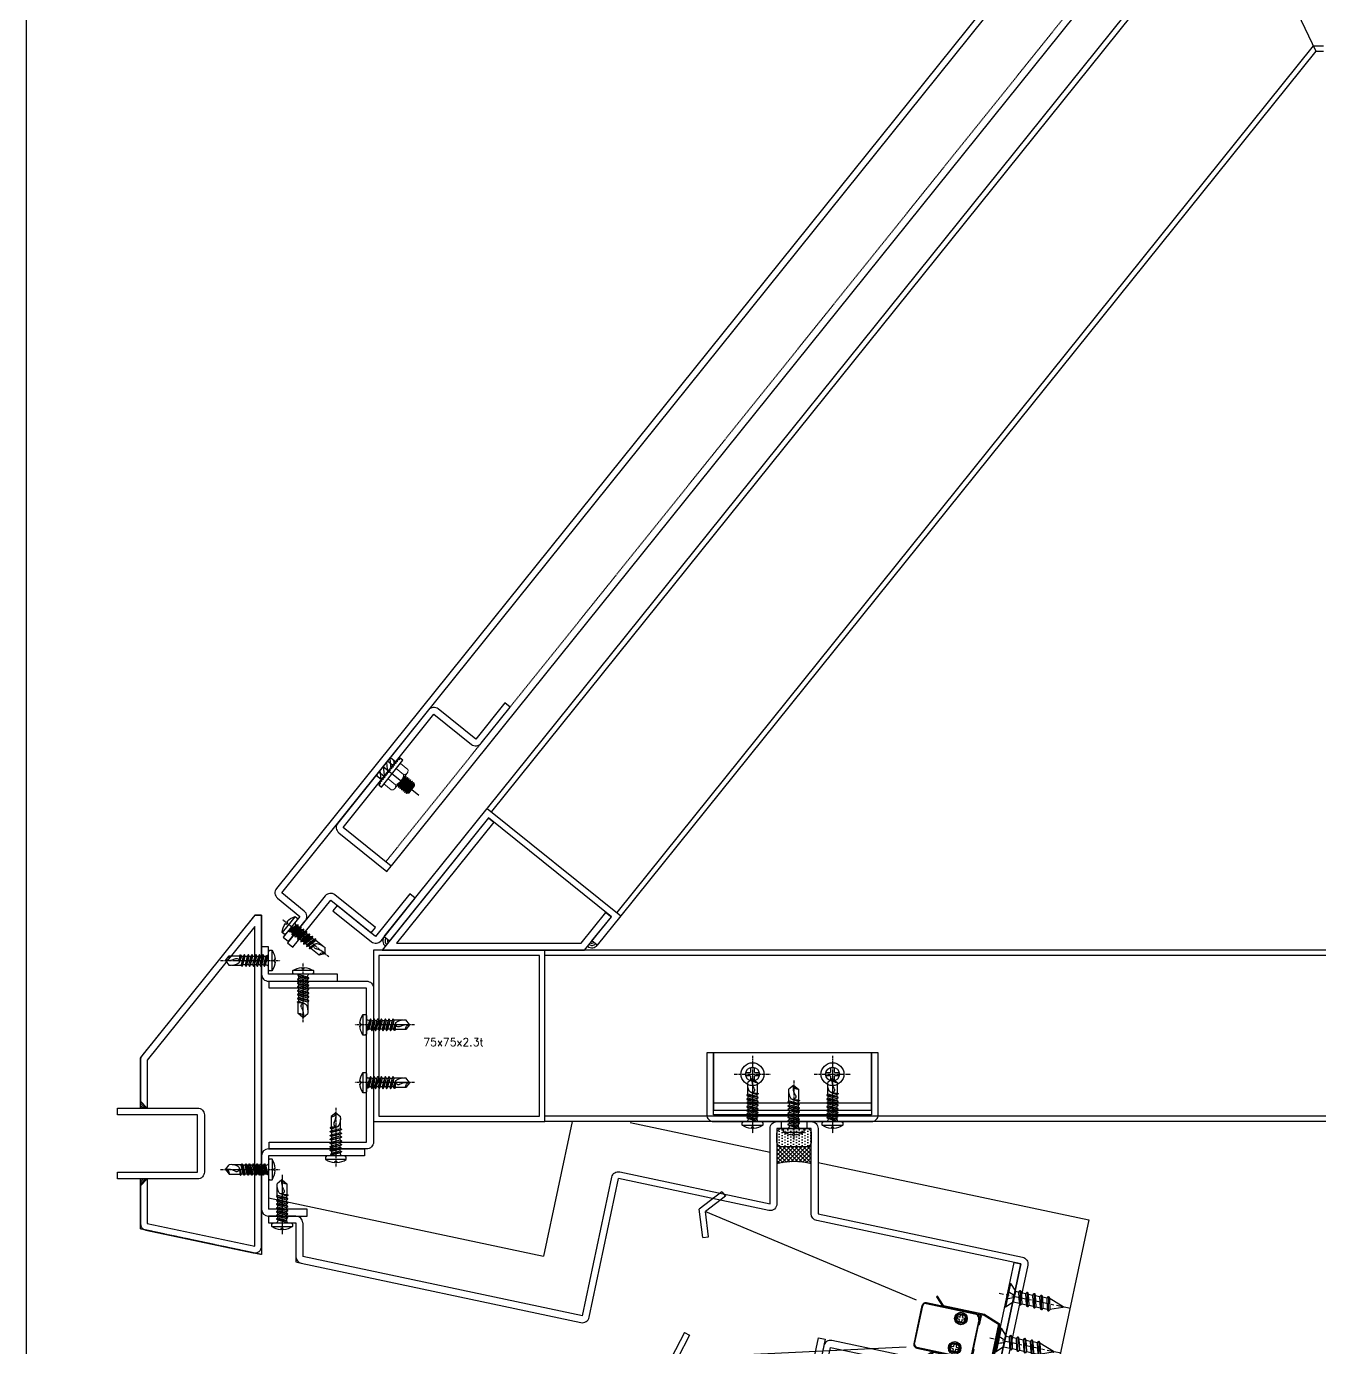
# Model space of a CAD drawing. Extents: x -3378 to 102197, y -3799 to 48702.
# Drawn here: x 84963 to 85529, y 4019 to 4597 of the extents above; entities that cross this region are included whole.
import ezdxf

# ---------------------------------------------------------------- set-up
doc = ezdxf.new("R2010")
doc.units = 0
doc.linetypes.add('CENTER', pattern=[2, 1.25, -0.25, 0.25, -0.25])
doc.linetypes.add('HIDDEN', pattern=[0.375, 0.25, -0.125])
for name, color, linetype in [('11', 11, 'Continuous'), ('3', 3, 'Continuous'), ('4', 4, 'Continuous'), ('6', 6, 'Continuous'), ('ARR', 6, 'Continuous'), ('BCM-DIM', 54, 'Continuous'), ('BCM-draft', 252, 'Continuous'), ('BCM-EXT', 2, 'Continuous'), ('BCM-SIL', 8, 'Continuous'), ('CENTER', 4, 'CENTER'), ('CL', 14, 'CENTER'), ('GM_SECT_15', 15, 'Continuous'), ('LAYER3', 165, 'Continuous'), ('螺絲 固定五金 FASTENERS', 124, 'Continuous'), ('螺絲、螺栓', 4, 'Continuous'), ('視覺模型鋁擠型暫替', 4, 'Continuous'), ('視覺模型鋁擠型暫替-RefEdit0', 4, 'Continuous'), ('金屬面材 METAL PANEL', 2, 'Continuous'), ('隱藏線 HIDDEN', 8, 'HIDDEN')]:
    doc.layers.add(name, color=color, linetype=linetype)
doc.layers.add('12', color=3, linetype='Continuous', lineweight=9)
doc.layers.add('不顯示', color=254, linetype='Continuous', plot=False)
doc.styles.add('DIM', font='simplex.shx', dxfattribs={"bigfont": 'chineset.shx'})
pattern_1 = [(45, (-80779.971, -992207.95374), (-0.44194173824, 0.44194173824), [])]

# ---------------------------------------------------------------- blocks, each defined once
blk = doc.blocks.new('A$C20AE7E0D')
at = {"layer": 'ARR', "color": 0, "linetype": 'CENTER', "ltscale": 0.87}
blk.add_line((21, 0), (-5.1, 0), dxfattribs=at)
at = {"layer": 'ARR', "color": 0, "linetype": 'ByBlock', "ltscale": 0.3}
for p, q in [((-1.61, -4.5), (-1.61, 4.5)), ((0.5, 2.24), (1.14, 1.9)), ((0.72, 2.13), (1.65, -2.5)), ((1.89, 1.9), (1.14, 1.9)), ((2.24, 2.5), (3.24, -2.5)), ((3.48, 1.9), (2.73, 1.9)), ((3.83, 2.5), (4.83, -2.5)), ((5.07, 1.9), (4.32, 1.9)), ((5.42, 2.5), (6.42, -2.5)), ((6.81, 1.9), (5.91, 1.9)), ((7.16, 2.5), (8.16, -2.5)), ((8.4, 1.9), (7.65, 1.9)), ((8.75, 2.5), (9.75, -2.5)), ((10.14, 1.9), (9.24, 1.9)), ((10.49, 2.5), (11.49, -2.5)), ((11.73, 1.9), (10.98, 1.9)), ((12.08, 2.5), (12.7, -0.6)), ((17.12, 2.1), (12.46, 2.1)), ((18.83, 0.06), (17.12, 2.1)), ((18.83, 0.06), (18.95, 0.06)), ((19, -0.01), (19, 0.01)), ((2.14, -1.9), (2.89, -1.9)), ((3.73, -1.9), (4.48, -1.9)), ((5.32, -1.9), (6.07, -1.9)), ((6.91, -1.9), (7.81, -1.9)), ((8.65, -1.9), (9.4, -1.9)), ((10.24, -1.9), (11.14, -1.9)), ((11.87, -2.1), (15.91, -2.1)), ((18.83, -0.06), (17.12, -2.1)), ((18.83, -0.06), (18.95, -0.06))]:
    blk.add_line(p, q, dxfattribs=at)
blk.add_lwpolyline([(-2.98, -0.5, 0.134476), (-1.61, -4.5), (-0.58, -4.5, 0.198912), (-0.44, -4.44), (-0.06, -4.06, 0.198912), (0, -3.92), (0, 3.92, 0.198912), (-0.06, 4.06), (-0.44, 4.44, 0.198912), (-0.58, 4.5), (-1.61, 4.5, 0.134562), (-2.98, 0.5), (-2.48, 0.5), (-2.48, -0.5), (-2.98, -0.5)], format="xyb", dxfattribs=at)
blk.add_lwpolyline([(1.14, 1.9), (2.14, -1.9), (1.8, -2.5), (1.65, -2.5), (1.3, -1.9), (0.3, 1.9), (0.5, 2.24)], dxfattribs=at)
for points in [[(3.24, -2.5), (2.89, -1.9), (1.89, 1.9), (2.24, 2.5), (2.39, 2.5), (2.73, 1.9), (3.73, -1.9), (3.39, -2.5)], [(4.83, -2.5), (4.48, -1.9), (3.48, 1.9), (3.83, 2.5), (3.98, 2.5), (4.32, 1.9), (5.32, -1.9), (4.98, -2.5)], [(6.42, -2.5), (6.07, -1.9), (5.07, 1.9), (5.42, 2.5), (5.57, 2.5), (5.91, 1.9), (6.91, -1.9), (6.57, -2.5)], [(8.16, -2.5), (7.81, -1.9), (6.81, 1.9), (7.16, 2.5), (7.31, 2.5), (7.65, 1.9), (8.65, -1.9), (8.31, -2.5)], [(9.75, -2.5), (9.4, -1.9), (8.4, 1.9), (8.75, 2.5), (8.9, 2.5), (9.24, 1.9), (10.24, -1.9), (9.9, -2.5)], [(11.49, -2.5), (11.14, -1.9), (10.14, 1.9), (10.49, 2.5), (10.64, 2.5), (10.98, 1.9), (11.98, -1.9), (11.64, -2.5)], [(12.08, 2.5), (11.73, 1.9), (12.7, -0.6), (12.46, 2.1), (12.23, 2.5)]]:
    blk.add_lwpolyline(points, close=True, dxfattribs=at)
for centre, radius, start, end in [((0.67, 3.07), 0.874, 220.33884, 257.78016), ((13.86, -0.29), 1.2, 56.15202, 236.15202), ((17.85, 6.88), 7.01, 241.64577, 278.00805), ((18.9, 1.75), 1.82, 168.86169, 267.68654), ((18.95, 0.01), 0.05, 0, 90), ((1.17, -3.34), 1.44, 84.73115, 144.21996), ((16.52, 4.88), 7.01, 241.64577, 274.95411), ((18.95, -0.01), 0.05, 270, 0)]:
    blk.add_arc(centre, radius, start, end, dxfattribs=at)
blk = doc.blocks.new('*U77')
at = {"color": 0, "linetype": 'ByBlock'}
blk.add_blockref('A$C20AE7E0D', (0, 0), dxfattribs=at)
blk = doc.blocks.new('123')
at = {"layer": '金屬面材 METAL PANEL', "linetype": 'Continuous'}
for p, q in [((-48.96, -38.34), (-48.96, -14.95)), ((-45.96, -11.95), (-3.96, -11.95)), ((-3.96, -14.95), (-45.96, -14.95)), ((-45.96, -14.95), (-45.96, -38.34)), ((-3.96, -11.95), (-3.96, -14.95)), ((-28.96, -38.34), (-45.96, -38.34)), ((-28.96, -41.34), (-28.96, -38.34)), ((-45.96, -41.34), (-28.96, -41.34))]:
    blk.add_line(p, q, dxfattribs=at)
blk.add_lwpolyline([(-48.96, 76.42), (-48.96, 64.42, 0.414214), (-45.96, 61.42), (-15.78, 61.42), (-15.78, 64.42), (-45.96, 64.42), (-45.96, 76.42), (-48.96, 76.42)], format="xyb", dxfattribs=at)
blk.add_lwpolyline([(-45.67, 61.42), (-3, 61.42, -0.414214), (0, 58.42), (0, -8.95, -0.414214), (-3, -11.95), (-45.67, -11.95), (-45.67, -8.95), (-3, -8.95), (-3, 58.42), (-45.67, 58.42)], format="xyb", close=True, dxfattribs=at)
for centre, start, end in [((-45.96, -14.95), 90, 180), ((-45.96, -38.34), 180, 270)]:
    blk.add_arc(centre, 3, start, end, dxfattribs=at)
at = {"layer": '螺絲 固定五金 FASTENERS', "xscale": -1}
blk.add_blockref('*U77', (-45.96, 70.42), dxfattribs=at)
at = {"layer": '螺絲 固定五金 FASTENERS'}
for p, xscale, rotation in [((-30.78, 64.42), -1.000000000000001, 90), ((-3, 42.35), -1, 180), ((-3, 17.03), -1, 180), ((-39.96, -44.34), -1, 270)]:
    blk.add_blockref('*U77', p, dxfattribs=dict(at, xscale=xscale, rotation=rotation))
for p, rotation in [((-16.46, -14.95), 90), ((-45.96, -20.95), 180)]:
    blk.add_blockref('*U77', p, dxfattribs=dict(at, rotation=rotation))
blk = doc.blocks.new('雨遮外緣鋁擠型03')
at = {"layer": '視覺模型鋁擠型暫替', "linetype": 'Continuous'}
h = blk.add_hatch(dxfattribs=at)
h.set_pattern_fill('ANSI31', color=1, scale=5)
h.set_pattern_definition(pattern_1)
h.paths.add_polyline_path([(0, 53), (3, 53), (0, 56)])
h = blk.add_hatch(dxfattribs=at)
h.set_pattern_fill('ANSI31', color=1, scale=5)
h.set_pattern_definition(pattern_1)
h.paths.add_polyline_path([(0, 19), (3, 22), (0, 22)])
for p, q in [((0, 56), (0, 56)), ((0, 56), (0, 56)), ((0, 56), (3, 53)), ((3, 22), (0, 19)), ((0, 19), (0, 19)), ((0, 19), (0, 19))]:
    blk.add_line(p, q, dxfattribs=at)
at = {"layer": '視覺模型鋁擠型暫替', "color": 1, "linetype": 'Continuous'}
for points in [[(3, 53), (0, 53), (0, 56), (3, 53)], [(3, 22), (0, 22), (0, 19), (3, 22)]]:
    blk.add_lwpolyline(points, dxfattribs=at)
at = {"layer": '金屬面材 METAL PANEL'}
blk.add_lwpolyline([(0, 19), (0, 2.54, 0.3543), (2.38, -0.39), (49.38, -10.35, 0.476787), (53, -7.42), (53, 137.36), (50.11, 137.36), (0.66, 75.82, 0.170863), (0, 73.94), (0, 56)], format="xyb", dxfattribs=at)
blk.add_lwpolyline([(2.99, 22), (3, 2.54), (50, -7.42), (50, 132.43), (3, 73.94), (2.99, 53)], dxfattribs=at)
blk.add_lwpolyline([(-10, 53), (25, 53, -0.414214), (28, 50), (28, 25, -0.414214), (25, 22), (-10, 22), (-10, 25), (25, 25), (25, 50), (-10, 50)], format="xyb", close=True, dxfattribs=at)
at = {"layer": '隱藏線 HIDDEN'}
blk.add_lwpolyline([(0, 53), (0, 75), (50.11, 137.36), (53, 137.36), (53, -11.12), (0, 0.11), (0, 22)], dxfattribs=at)
blk = doc.blocks.new('75x75x2.3t')
at = {"layer": 'GM_SECT_15'}
for points in [[(0, -75), (75, -75), (75, 0), (0, 0)], [(2.3, -72.7), (72.7, -72.7), (72.7, -2.3), (2.3, -2.3)]]:
    blk.add_lwpolyline(points, close=True, dxfattribs=at)
at = {"layer": '不顯示', "linetype": 'Continuous', "insert": (21.79, -38.48), "char_height": 3.5, "attachment_point": 1, "style": 'DIM'}
blk.add_mtext_dynamic_manual_height_columns('75x75x2.3t', width=3.4858, gutter_width=17.5, heights=[0], dxfattribs=at)
blk = doc.blocks.new('*U35')
blk.add_lwpolyline([(1.22, 0.68), (2.48, 0.68, -0.398336), (3.02, 0.16, -0.027263), (3.02, -0.16, -0.398336), (2.48, -0.68), (1.22, -0.68, 0.414214), (0.68, -1.22), (0.68, -2.48, -0.398336), (0.16, -3.02, -0.027263), (-0.16, -3.02, -0.398336), (-0.68, -2.48), (-0.68, -1.22, 0.414214), (-1.22, -0.68), (-2.48, -0.68, -0.398336), (-3.02, -0.16, -0.027263), (-3.02, 0.16, -0.398336), (-2.48, 0.68), (-1.22, 0.68, 0.414214), (-0.68, 1.22), (-0.68, 2.48, -0.398336), (-0.16, 3.02, -0.027263), (0.16, 3.02, -0.398336), (0.68, 2.48), (0.68, 1.22, 0.414214)], format="xyb", close=True)
blk.add_circle((0, 0), 5)
at = {"layer": 'CL'}
for p, q in [((0, 8.04), (0, -8.04)), ((-8.04, 0), (8.04, 0))]:
    blk.add_line(p, q, dxfattribs=at)
blk = doc.blocks.new('圓孔6mm')
at = {"layer": '視覺模型鋁擠型暫替', "color": 6, "linetype": 'Continuous'}
blk.add_circle((0, 0), 3, dxfattribs=at)
at = {"layer": 'BCM-draft'}
blk.add_blockref('*U35', (0, 0), dxfattribs=at)
blk = doc.blocks.new('4t托架')
at = {"layer": '視覺模型鋁擠型暫替', "color": 6, "linetype": 'Continuous'}
blk.add_line((-0.7, -22), (-69.7, -22), dxfattribs=at)
at = {"layer": '視覺模型鋁擠型暫替', "color": 6, "linetype": 'Continuous', "elevation": 0}
blk.add_lwpolyline([(-69.7, -25), (-0.7, -25), (-0.7, 0), (-69.7, 0)], close=True, dxfattribs=at)
at = {"layer": '金屬面材 METAL PANEL', "linetype": 'Continuous', "elevation": 0}
blk.add_lwpolyline([(-69.7, 0), (-72.7, 0), (-72.7, -27, 0.414214), (-69.7, -30), (-0.7, -30, 0.414214), (2.3, -27), (2.3, 0), (-0.7, 0), (-0.7, -27), (-69.7, -27)], format="xyb", close=True, dxfattribs=at)
at = {"layer": '螺絲 固定五金 FASTENERS', "xscale": -1, "rotation": 270}
for p in [(-52.7, -30), (-17.7, -30)]:
    blk.add_blockref('*U77', p, dxfattribs=at)
at = {"layer": '視覺模型鋁擠型暫替', "linetype": 'Continuous'}
for p in [(-52.7, -9.26), (-17.7, -9.26)]:
    blk.add_blockref('圓孔6mm', p, dxfattribs=at)
blk = doc.blocks.new('*u927')
at = {"layer": 'CENTER', "color": 0, "ltscale": 5}
blk.add_line((28.28, 0), (-3.62, 0), dxfattribs=at)
at = {"layer": '螺絲、螺栓', "color": 0, "linetype": 'ByBlock', "ltscale": 0.2}
for p, q in [((0.3, 5.3), (0.3, -5.3)), ((3.1, 2.5), (3.1, -2.5)), ((3.1, 2.39), (4.64, 2.39)), ((5.08, 3.15), (6.34, -3.15)), ((5.7, 2.39), (7.79, 2.39)), ((8.23, 3.15), (9.49, -3.15)), ((8.85, 2.39), (10.94, 2.39)), ((11.38, 3.15), (12.64, -3.15)), ((12, 2.39), (14.09, 2.39)), ((14.53, 3.15), (15.79, -3.15)), ((17.24, 2.39), (15.15, 2.39)), ((17.68, 3.15), (18.94, -3.15)), ((18.17, 2.61), (24.84, 0.24)), ((3.1, -2.39), (5.9, -2.39)), ((6.96, -2.39), (9.05, -2.39)), ((10.11, -2.39), (12.2, -2.39)), ((13.26, -2.39), (15.35, -2.39)), ((16.41, -2.39), (18.5, -2.39)), ((24.84, -0.23), (19.52, -2.25))]:
    blk.add_line(p, q, dxfattribs=at)
blk.add_lwpolyline([(3.1, -2.5), (0.3, -5.3), (0, -5.3), (0, 5.3), (0.3, 5.3), (3.1, 2.5)], dxfattribs=at)
blk.add_lwpolyline([(0, 1.61, -0.048054), (2.67, 0.68, -0.292428), (3.1, 0, -0.292428), (2.67, -0.68, -0.048054), (0, -1.61, -0.048054)], format="xyb", dxfattribs=at)
for points in [[(6.34, -3.15), (5.9, -2.39), (4.64, 2.39), (5.08, 3.15), (5.27, 3.15), (5.7, 2.39), (6.96, -2.39), (6.53, -3.15)], [(9.49, -3.15), (9.05, -2.39), (7.79, 2.39), (8.23, 3.15), (8.42, 3.15), (8.85, 2.39), (10.11, -2.39), (9.68, -3.15)], [(12.64, -3.15), (12.2, -2.39), (10.94, 2.39), (11.38, 3.15), (11.57, 3.15), (12, 2.39), (13.26, -2.39), (12.83, -3.15)], [(15.79, -3.15), (15.35, -2.39), (14.09, 2.39), (14.53, 3.15), (14.72, 3.15), (15.15, 2.39), (16.41, -2.39), (15.98, -3.15)], [(18.94, -3.15), (18.5, -2.39), (17.24, 2.39), (17.68, 3.15), (17.87, 3.15), (18.3, 2.39), (19.56, -2.39), (19.13, -3.15)]]:
    blk.add_lwpolyline(points, close=True, dxfattribs=at)
blk.add_arc((24.75, 0), 0.252, 292.16272, 69.4623, dxfattribs=at)
blk = doc.blocks.new('*U929')
blk.add_blockref('*u927', (0, 0))
blk = doc.blocks.new('燈座')
for p, q in [((-78.77, 14.27), (-79.2, 11.3)), ((-79.16, 11.3), (0, 0)), ((0.42, 2.97, 0), (0, 0))]:
    blk.add_line(p, q)
at = {"layer": '金屬面材 METAL PANEL', "linetype": 'Continuous'}
for points in [[(9.18, 64.35), (0.42, 2.97, -0.414214), (-2.97, 0.42), (-76.23, 10.88, -0.414214), (-78.77, 14.27), (-77.08, 26.15), (-74.11, 25.73), (-75.59, 15.33, 0.414214), (-74.32, 13.64), (-2.55, 3.39), (6.21, 64.77)], [(-72.55, 15.4), (-71.56, 22.33), (-1.27, 12.3), (-0.85, 15.27), (-71.14, 25.3, 0.414214), (-74.53, 22.76), (-75.52, 15.83)]]:
    blk.add_lwpolyline(points, format="xyb", close=True, dxfattribs=at)
at = {"layer": '螺絲 固定五金 FASTENERS', "rotation": 351.8790730473864}
for p in [(4.14, 50.28, 0), (1.32, 30.48, 0)]:
    blk.add_blockref('*U929', p, dxfattribs=at)
blk = doc.blocks.new('箭頭2')
at = {"layer": 'LAYER3', "ltscale": 10}
for p, q in [((-21.7, -12.5), (0, 0)), ((21.7, -12.5), (0, 0)), ((-19.2, -16.8), (0, -5.8)), ((19.2, -16.8), (0, -5.8)), ((0, -5.8), (0, -205.8)), ((-21.7, -12.5), (-19.2, -16.8)), ((21.7, -12.5), (19.2, -16.8))]:
    blk.add_line(p, q, dxfattribs=at)
blk = doc.blocks.new('L1燈具')
at = {"color": 133, "linetype": 'Continuous'}
for p, q in [((-26.94, 17.91), (-27.33, 17.61)), ((-27.33, 17.61), (-24.4, 13.7)), ((-24, 14), (-26.94, 17.91)), ((-24, 14), (-5.92, 11.42)), ((-9.83, 11.47), (-5.99, 10.93)), ((-8.34, 6.76), (-7.85, 6.69)), ((-7.78, 10.68), (-8.05, 8.75)), ((-7.29, 10.61), (-7.85, 6.69)), ((-5.99, 10.93), (0.56, 7.42)), ((-5.76, 11.36), (0.79, 7.86)), ((0.56, 7.42), (-1.54, -7.28)), ((1.05, 7.35), (-1.05, -7.35)), ((-9.97, -8.15), (-9.41, -4.23)), ((-9.9, -4.16), (-9.41, -4.23)), ((-27.26, -6.33), (-31.17, -9.26)), ((-30.87, -9.66), (-31.17, -9.26)), ((-30.87, -9.66), (-26.96, -6.72)), ((-8.88, -9.3), (-26.96, -6.72)), ((-8.81, -8.81), (-12.64, -8.27)), ((-10.46, -8.08), (-10.18, -6.15)), ((-1.54, -7.28), (-8.81, -8.81)), ((-1.44, -7.77), (-8.71, -9.3))]:
    blk.add_line(p, q, dxfattribs=at)
at = {"color": 53}
for p, q in [((-33.28, 13.37), (-35.71, -3.65)), ((-10.1, 11.58), (-31.58, 14.64)), ((-10.13, -6.29), (-7.98, 8.75)), ((-34.43, -5.35), (-12.96, -8.41))]:
    blk.add_line(p, q, dxfattribs=at)
at = {"color": 165}
for p, q in [((-35.67, -3.63), (-33.25, 13.34)), ((-35.48, -3.66), (-33.06, 13.31)), ((-33.28, 13.37), (-33.22, 13.62)), ((-33.28, 13.37), (-33.28, 13.37)), ((-33.25, 13.34), (-33.28, 13.37)), ((-33.06, 13.31), (-33.25, 13.34)), ((-33.22, 13.62), (-33.1, 13.9)), ((-33.1, 13.9), (-32.92, 14.15)), ((-31.59, 14.41), (-31.56, 14.61)), ((-31.59, 14.41), (-10.16, 11.36)), ((-31.56, 14.61), (-31.58, 14.64)), ((-31.58, 14.64), (-31.58, 14.64)), ((-31.56, 14.61), (-10.14, 11.55)), ((-10.14, 11.55), (-10.1, 11.58)), ((-10.1, 11.58), (-10.1, 11.58)), ((-17.58, 8.59), (-17.44, 9.58)), ((-16.59, 8.45), (-17.58, 8.59)), ((-17.44, 9.58), (-16.45, 9.44)), ((-16.73, 7.46), (-16.59, 8.45)), ((-15.74, 7.32), (-16.73, 7.46)), ((-16.45, 9.44), (-16.31, 10.43)), ((-16.31, 10.43), (-15.32, 10.29)), ((-15.6, 8.31), (-15.74, 7.32)), ((-14.61, 8.17), (-15.6, 8.31)), ((-15.32, 10.29), (-15.46, 9.3)), ((-15.46, 9.3), (-14.47, 9.16)), ((-14.47, 9.16), (-14.61, 8.17)), ((-8.21, 8.75), (-10.35, -6.23)), ((-10.16, 11.36), (-10.14, 11.55)), ((-8.01, 8.73), (-10.15, -6.26)), ((-10.1, -6.1), (-8.01, 8.55)), ((-8.21, 8.75), (-8.01, 8.73)), ((-8.01, 8.73), (-7.98, 8.75)), ((-7.98, 8.75), (-7.98, 8.75)), ((-35.72, -3.9), (-35.71, -3.65)), ((-35.68, -4.21), (-35.72, -3.9)), ((-35.67, -3.63), (-35.71, -3.65)), ((-35.71, -3.65), (-35.71, -3.65)), ((-35.58, -4.5), (-35.68, -4.21)), ((-35.48, -3.66), (-35.67, -3.63)), ((-34.4, -5.32), (-34.43, -5.35)), ((-34.43, -5.35), (-34.43, -5.35)), ((-34.37, -5.13), (-34.4, -5.32)), ((-12.98, -8.38), (-34.4, -5.32)), ((-12.95, -8.18), (-34.37, -5.13)), ((-19.44, -4.45), (-19.3, -3.46)), ((-18.45, -4.59), (-19.44, -4.45)), ((-19.3, -3.46), (-18.31, -3.6)), ((-18.59, -5.58), (-18.45, -4.59)), ((-17.6, -5.72), (-18.59, -5.58)), ((-18.31, -3.6), (-18.17, -2.61)), ((-18.17, -2.61), (-17.18, -2.75)), ((-17.46, -4.73), (-17.6, -5.72)), ((-16.47, -4.87), (-17.46, -4.73)), ((-17.18, -2.75), (-17.32, -3.74)), ((-17.32, -3.74), (-16.33, -3.88)), ((-16.33, -3.88), (-16.47, -4.87)), ((-12.95, -8.18), (-12.98, -8.38)), ((-12.98, -8.38), (-12.96, -8.41)), ((-12.96, -8.41), (-12.96, -8.41)), ((-10.35, -6.23), (-10.15, -6.26)), ((-10.15, -6.26), (-10.13, -6.29)), ((-10.13, -6.29), (-10.13, -6.29))]:
    blk.add_line(p, q, dxfattribs=at)
at = {"color": 165, "linetype": 'Continuous'}
for p, q in [((-24, 14), (-24.4, 13.7)), ((-24, 14), (-24.25, 13.57)), ((-24, 14), (-24.07, 13.54)), ((-8.29, 8.76), (-8.09, 8.73)), ((-8.09, 8.73), (-8.06, 8.75)), ((-8.06, 8.72), (-7.57, 8.65)), ((-7.73, 11.17), (-7.88, 11.06)), ((-7.29, 10.61), (-7.78, 10.68)), ((-5.92, 11.42), (-5.99, 10.93)), ((-5.76, 11.36), (-5.99, 10.93)), ((0.79, 7.86), (0.56, 7.42)), ((1.05, 7.35), (0.56, 7.42)), ((-26.96, -6.72), (-27.26, -6.33)), ((-26.96, -6.72), (-27.08, -6.24)), ((-26.96, -6.72), (-26.89, -6.26)), ((-10.55, -8.56), (-10.66, -8.41)), ((-9.97, -8.15), (-10.46, -8.08)), ((-10.4, -6.09), (-10.21, -6.12)), ((-10.21, -6.12), (-10.19, -6.15)), ((-10.18, -6.12), (-9.69, -6.19)), ((-8.88, -9.3), (-8.81, -8.81)), ((-8.71, -9.3), (-8.81, -8.81)), ((-1.44, -7.77), (-1.54, -7.28)), ((-1.05, -7.35), (-1.54, -7.28))]:
    blk.add_line(p, q, dxfattribs=at)
at = {"color": 165}
for points in [[(-32.92, 14.15), (-32.69, 14.36), (-32.43, 14.52), (-32.13, 14.62), (-31.83, 14.66), (-31.58, 14.64)], [(-10.1, 11.58), (-9.67, 11.47), (-9.21, 11.27), (-8.8, 10.97), (-8.46, 10.6), (-8.2, 10.17), (-8.03, 9.69), (-7.96, 9.2), (-7.98, 8.75)], [(-34.43, -5.35), (-34.68, -5.29), (-34.96, -5.17), (-35.21, -4.99), (-35.42, -4.76), (-35.58, -4.5)], [(-10.13, -6.29), (-10.23, -6.73), (-10.44, -7.19), (-10.73, -7.6), (-11.11, -7.94), (-11.54, -8.2), (-12.01, -8.37), (-12.51, -8.44), (-12.96, -8.41)]]:
    blk.add_lwpolyline(points, dxfattribs=at)
for centre, radius in [((-16.02, 8.87), 2.75), ((-16.02, 8.87), 2.22), ((-16.02, 8.87), 2.02), ((-17.88, -4.16), 2.75), ((-17.88, -4.16), 2.22), ((-17.88, -4.16), 2.02)]:
    blk.add_circle(centre, radius, dxfattribs=at)
at = {"color": 53}
for centre, radius, start, end in [((-31.79, 13.16), 1.5, 161.41035, 171.86378), ((-31.79, 13.16), 1.5, 154.48878, 160.63078), ((-31.8, 13.16), 1.5, 160.63394, 161.40665), ((-31.79, 13.16), 1.5, 149.87584, 154.49137), ((-31.8, 13.16), 1.5, 149.377, 149.8746), ((-31.79, 13.16), 1.5, 142.10367, 149.37327), ((-31.79, 13.16), 1.5, 138.3486, 142.10606), ((-31.79, 13.16), 1.5, 126.84084, 138.12399), ((-31.8, 13.16), 1.49, 138.12895, 138.34699), ((-31.79, 13.16), 1.5, 124.88879, 126.83621), ((-31.79, 13.16), 1.5, 115.30423, 124.89463), ((-31.79, 13.16), 1.5, 98.99441, 115.30188), ((-31.79, 13.16), 1.5, 92.25109, 99.0004), ((-31.79, 13.15), 1.5, 81.89169, 92.2467), ((-10.46, 9.1), 2.5, 351.87676, 81.88059), ((-34.22, -3.86), 1.5, 171.89169, 182.2467), ((-34.23, -3.86), 1.5, 182.2507, 183.12374), ((-34.22, -3.86), 1.5, 183.12681, 188.99694), ((-34.22, -3.86), 1.5, 188.99441, 193.77833), ((-34.22, -3.86), 1.5, 193.77954, 194.38124), ((-34.22, -3.86), 1.5, 194.38466, 201.08602), ((-34.22, -3.86), 1.5, 201.08324, 205.30188), ((-34.23, -3.87), 1.49, 205.30377, 205.62917), ((-34.22, -3.86), 1.5, 205.63419, 214.88915), ((-34.22, -3.87), 1.5, 214.88879, 216.83621), ((-34.22, -3.86), 1.5, 216.83554, 232.10606), ((-34.22, -3.86), 1.5, 232.09938, 244.49137), ((-34.22, -3.87), 1.5, 244.4852, 251.40622), ((-34.22, -3.86), 1.5, 251.41035, 261.86378), ((-12.6, -5.94), 2.5, 261.87676, 351.88058)]:
    blk.add_arc(centre, radius, start, end, dxfattribs=at)
at = {"color": 165}
for centre, radius, start, end in [((-31.77, 13.13), 1.5, 81.87463, 171.8793), ((-31.77, 13.13), 1.3, 81.87562, 171.88253), ((-10.49, 9.08), 2.3, 351.87563, 81.88251), ((-10.49, 9.08), 2.5, 351.87676, 81.88059), ((-10.58, 8.92), 2.6, 351.87907, 352.99836), ((-34.19, -3.84), 1.5, 171.87464, 261.87929), ((-34.19, -3.84), 1.3, 171.87562, 261.88253), ((-12.63, -5.91), 2.5, 261.87676, 351.88058), ((-12.63, -5.91), 2.3, 261.87563, 351.88251), ((-12.67, -5.73), 2.6, 350.75979, 351.87907)]:
    blk.add_arc(centre, radius, start, end, dxfattribs=at)
at = {"color": 133, "linetype": 'Continuous'}
for centre, radius, start, end in [((-24, 14), 0.495, 216.87907, 239.37907), ((-8.27, 10.75), 0.495, 351.87907, 81.87907), ((-8.27, 10.75), 0.99, 351.87907, 22.3868), ((-5.99, 10.93), 0.495, 61.87907, 81.87907), ((0.56, 7.42), 0.495, 351.87907, 61.87907), ((-26.96, -6.72), 0.495, 101.96935, 126.87907), ((-10.95, -8.01), 0.495, 261.87907, 351.87907), ((-10.95, -8.01), 0.99, 321.37135, 351.87907), ((-8.81, -8.81), 0.495, 261.87907, 281.87907), ((-1.54, -7.28), 0.495, 281.87907, 351.87907)]:
    blk.add_arc(centre, radius, start, end, dxfattribs=at)
at = {"color": 165, "linetype": 'Continuous'}
for centre, start, end in [((-10.63, 8.92), 351.87907, 352.99836), ((-12.7, -5.59), 350.75979, 351.87907)]:
    blk.add_arc(centre, 2.58, start, end, dxfattribs=at)
at = {"layer": 'LAYER3'}
for p, xscale, yscale, zscale, rotation in [((-133.46, 48.95), -0.5, 0.5, 0.5, 71.16989544259621), ((-141.27, -16.89), 0.4999999999999999, 0.4999999999999999, 0.4999999999999999, 96.57220988305077)]:
    blk.add_blockref('箭頭2', p, dxfattribs=dict(at, xscale=xscale, yscale=yscale, zscale=zscale, rotation=rotation))
blk = doc.blocks.new('A$C19b21843')
at = {"layer": '11'}
blk.add_lwpolyline([(3.5, 4), (3, 3.5), (3.5, 3), (3, 2.5), (3.5, 2), (3, 1.5), (3.5, 1), (3.5, 0), (5, 0), (5, 15), (3.5, 15), (3.5, 14), (3, 13.5), (3.5, 13), (3, 12.5), (3.5, 12), (3, 11.5), (3.5, 11), (3, 10.5), (3.5, 10), (3, 9.5), (3.5, 9), (3, 8.5), (3.5, 8), (3, 7.5), (3.5, 7), (3, 6.5), (3.5, 6), (3, 5.5), (3.5, 5), (3, 4.5)], close=True, dxfattribs=at)
at = {"layer": '12'}
for p, q in [((5, 13.25), (9.17, 13.25)), ((10, 11.81), (10, 3.19)), ((9.17, 10.37), (5, 10.37)), ((10, 10.03), (10.19, 10.03)), ((10.46, 10.5), (10.89, 4.57)), ((10.73, 10.03), (11.06, 10.03)), ((11.34, 10.5), (11.77, 4.57)), ((11.61, 10.03), (11.94, 10.03)), ((12.21, 10.5), (12.64, 4.57)), ((12.48, 10.03), (12.81, 10.03)), ((13.09, 10.5), (13.52, 4.57)), ((13.36, 10.03), (13.69, 10.03)), ((13.96, 10.5), (14.39, 4.57)), ((14.23, 10.03), (14.56, 10.03)), ((14.84, 10.5), (15.27, 4.57)), ((9.17, 4.63), (5, 4.63)), ((9.17, 1.75), (5, 1.75)), ((10, 4.95), (10.02, 4.57)), ((10.62, 4.97), (10.25, 4.97)), ((11.5, 4.97), (11.13, 4.97)), ((12.38, 4.97), (12, 4.97)), ((13.25, 4.97), (12.88, 4.97)), ((14.12, 4.97), (13.75, 4.97)), ((15, 4.97), (14.63, 4.97))]:
    blk.add_line(p, q, dxfattribs=at)
for points in [[(10, 4.59), (10.02, 4.57), (10.25, 4.97), (10, 8.4)], [(15.11, 10.03), (15.47, 10.03), (15.47, 5.41)], [(15.47, 10.03), (16, 9.5), (16, 5.5), (15.5, 5)]]:
    blk.add_lwpolyline(points, dxfattribs=at)
for points in [[(10.73, 10.03), (10.46, 10.5), (10.19, 10.03), (10.62, 4.97), (10.89, 4.57), (11.13, 4.97)], [(11.61, 10.03), (11.34, 10.5), (11.06, 10.03), (11.5, 4.97), (11.77, 4.57), (12, 4.97)], [(12.48, 10.03), (12.21, 10.5), (11.94, 10.03), (12.38, 4.97), (12.64, 4.57), (12.88, 4.97)], [(13.36, 10.03), (13.09, 10.5), (12.81, 10.03), (13.25, 4.97), (13.52, 4.57), (13.75, 4.97)], [(14.23, 10.03), (13.96, 10.5), (13.69, 10.03), (14.12, 4.97), (14.39, 4.57), (14.63, 4.97)], [(15.11, 10.03), (14.84, 10.5), (14.56, 10.03), (15, 4.97), (15.27, 4.57), (15.5, 4.97)]]:
    blk.add_lwpolyline(points, close=True, dxfattribs=at)
for centre, radius, start, end in [((8.34, 11.81), 1.66, 300, 60), ((4.63, 7.5), 5.37, 327.68598, 32.31401), ((8.34, 3.19), 1.66, 300, 60)]:
    blk.add_arc(centre, radius, start, end, dxfattribs=at)
at = {"layer": '3'}
for p, q in [((0, 12.01), (3.25, 8.75)), ((1.77, 12.5), (3.38, 10.88)), ((3, 10.5), (0, 10.5)), ((0, 9.74), (3.12, 6.62)), ((0, 7.48), (3.49, 3.99)), ((0, 5.22), (2.72, 2.5)), ((0, 4.5), (3, 4.5)), ((0, 2.96), (0.46, 2.5))]:
    blk.add_line(p, q, dxfattribs=at)
at = {"layer": '4'}
blk.add_line((0, 7.5), (20, 7.5), dxfattribs=at)
at = {"layer": '6'}
blk.add_lwpolyline([(0, 12.5), (3, 12.5), (3.5, 12), (3, 11.5), (3.5, 11), (3, 10.5), (3.5, 10), (3, 9.5), (3.5, 9), (3, 8.5), (3.5, 8), (3, 7.5), (3.5, 7), (3, 6.5), (3.5, 6), (3, 5.5), (3.5, 5), (3, 4.5), (3.5, 4), (3, 3.5), (3.5, 3), (3, 2.5), (0, 2.5)], close=True, dxfattribs=at)

msp = doc.modelspace()

# ---------------------------------------------------------------- hatches: boundary and pattern name
at = {"layer": 'BCM-SIL'}
h = msp.add_hatch(dxfattribs=at)
h.set_pattern_fill('DOTS', color=256, scale=20, angle=90, style=0)
h.set_pattern_definition([(270, (90756.0389, 40258.1113), (-1.25, -0.625), [0, -1.25])])
h.paths.add_polyline_path([(85291.275, 4112.934, -0.4142136), (85293.275, 4114.934), (85304.275, 4114.934, -0.4142136), (85306.275, 4112.934), (85306.275, 4108.949, -0.4142136), (85304.275, 4106.949), (85293.275, 4106.949, -0.4142136), (85291.275, 4108.949)])
h = msp.add_hatch(dxfattribs=at)
h.set_pattern_fill('ANSI37', color=256, scale=10, style=0)
h.set_pattern_definition([(315, (90756.0389, 40258.1113), (-0.883883476, -0.883883476), []), (225, (90756.0389, 40258.1113), (-0.883883476, 0.883883476), [])])
h.paths.add_polyline_path([(85291.275, 4108.949, 0.4142136), (85293.275, 4106.949), (85304.275, 4106.949, 0.4142136), (85306.275, 4108.949), (85306.275, 4099.434, 0.1333333), (85291.275, 4099.434)])

# ---------------------------------------------------------------- linework, layer by layer
at = {"layer": 'BCM-EXT', "color": 8, "linetype": 'HIDDEN'}
msp.add_line((85120.184, 4231.605, 0), (85479.748, 4679.065, 0), dxfattribs=at)
at = {"layer": 'BCM-EXT', "linetype": 'Continuous'}
msp.add_line((85481.444, 4676.387, 0), (85122.523, 4229.726, 0), dxfattribs=at)
at = {"layer": 'BCM-SIL', "elevation": 0}
msp.add_lwpolyline([(85304.275, 4106.949), (85293.275, 4106.949, -0.4142136), (85291.275, 4108.949), (85291.275, 4112.934, -0.4142136), (85293.275, 4114.934), (85304.275, 4114.934, -0.4142136), (85306.275, 4112.934), (85306.275, 4108.949, -0.4142136)], format="xyb", close=True, dxfattribs=at)
at = {"layer": 'BCM-SIL'}
msp.add_arc((85298.775, 4071.809, 0), 28.625, 74.810713, 105.189287, dxfattribs=at)
at = {"layer": 'GM_SECT_15'}
for p, q in [((85491.024, 4661.201, 0), (85164.571, 4254.949, 0)), ((85492.126, 4658.901, 0), (85166.364, 4253.508, 0)), ((85491.043, 4661.206, 0), (85526.97, 4586.201, 0)), ((85525.868, 4588.501, 0), (85221.241, 4209.411, 0)), ((85525.868, 4588.501, 0), (85530.313, 4588.501, 0)), ((85526.97, 4586.201, 0), (85223.044, 4207.962, 0)), ((85526.97, 4586.201, 0), (85530.313, 4586.201, 0)), ((85550.322, 4192.934, 0), (85189.764, 4192.934, 0)), ((85550.322, 4190.634, 0), (85189.764, 4190.634, 0)), ((85550.322, 4120.234, 0), (85189.764, 4120.234, 0)), ((85550.322, 4117.934, 0), (85189.764, 4117.934, 0))]:
    msp.add_line(p, q, dxfattribs=at)
at = {"layer": 'GM_SECT_15', "elevation": 0}
for points in [[(85119.49, 4198.845), (85164.57, 4254.948), (85223.034, 4207.97), (85212.674, 4195.078), (85210.336, 4196.958), (85218.817, 4207.511), (85165.03, 4250.73), (85121.828, 4196.966)], [(85165.03, 4250.73), (85118.589, 4192.934), (85207.102, 4192.934), (85218.816, 4207.512)], [(85165.029, 4250.73), (85167.368, 4248.851), (85124.848, 4195.934), (85205.664, 4195.934), (85216.477, 4209.391), (85218.817, 4207.511)]]:
    msp.add_lwpolyline(points, dxfattribs=at)
at = {"layer": '不顯示'}
msp.add_lwpolyline([(86405.033, 2980.095), (84962.943, 2980.095), (84962.943, 4949.723), (86405.033, 4949.723)], close=True, dxfattribs=at)
at = {"layer": '視覺模型鋁擠型暫替', "linetype": 'Continuous'}
msp.add_line((85119.49, 4198.845, 0), (85121.827, 4196.964, 0), dxfattribs=at)
at = {"layer": '視覺模型鋁擠型暫替', "color": 7, "linetype": 'Continuous'}
for centre, radius, start, end in [((85121.827, 4196.964, 0), 3, 141.172828, 231.217386), ((85121.827, 4196.964, 0), 2, 141.172828, 231.217509), ((85121.827, 4196.964, 0), 1, 141.172828, 231.217875), ((85210.336, 4196.957, 0), 2, 231.20974, 321.254421), ((85210.336, 4196.957, 0), 1, 231.209373, 321.254421), ((85210.336, 4196.957, 0), 3, 231.209863, 321.254421)]:
    msp.add_arc(centre, radius, start, end, dxfattribs=at)
at = {"layer": '視覺模型鋁擠型暫替', "linetype": 'Continuous'}
for radius, start in [(1, 51.216408), (3, 51.216897)]:
    msp.add_arc((85121.827, 4196.964, 0), radius, start, 51.217284, dxfattribs=at)
at = {"layer": '視覺模型鋁擠型暫替-RefEdit0', "elevation": 0}
msp.add_lwpolyline([(85080.802, 4058.895), (85080.802, 4056.597), (85083.18, 4055.96)], dxfattribs=at)
at = {"layer": '金屬面材 METAL PANEL'}
for p, q in [((85074.649, 4218.011, 0), (85464.482, 4703.171, 0)), ((85201.657, 4117.934, 0), (85189.184, 4059.058, 0)), ((85227.112, 4117.465, 0), (85288.275, 4104.507, 0)), ((85309.275, 4100.059, 0), (85427.661, 4074.978, 0)), ((85209.081, 4032.354, 0), (85221.931, 4093.008, 0)), ((85068.802, 4084.561, 0), (85189.184, 4059.058, 0)), ((85080.802, 4076.597, 0), (85068.802, 4076.597, 0)), ((85068.802, 4076.597, 0), (85068.802, 4073.597, 0)), ((85427.661, 4074.978, 0), (85414.19, 4011.389, 0)), ((85068.802, 4073.597, 0), (85080.802, 4073.597, 0)), ((85080.802, 4073.597, 0), (85080.802, 4058.895, 0)), ((85083.802, 4073.597, 0), (85083.802, 4058.895, 0)), ((85206.146, 4032.976, 0), (85083.802, 4058.895, 0)), ((85083.18, 4055.96, 0), (85205.525, 4030.041, 0))]:
    msp.add_line(p, q, dxfattribs=at)
at = {"layer": '金屬面材 METAL PANEL', "elevation": 0}
for points in [[(85462.785, 4705.849), (85072.31, 4219.89, 0.4117557), (85072.75, 4215.689), (85082.604, 4207.633), (85075.221, 4198.601), (85077.543, 4196.702), (85084.927, 4205.735, 0.4142136), (85084.503, 4209.956), (85074.649, 4218.011)], [(85206.146, 4032.976), (85218.996, 4093.63, -0.4142136), (85222.553, 4095.943), (85288.275, 4082.019), (85288.275, 4114.934, -0.4142136), (85291.275, 4117.934), (85304.275, 4117.934), (85304.275, 4114.934), (85291.275, 4114.934), (85291.275, 4082.019, -0.4767693), (85287.653, 4079.084), (85221.931, 4093.008)], [(85584.813, 4000.755), (85572.813, 4000.755), (85572.813, 3955.931, -0.4767693), (85569.191, 3952.997), (85386.116, 3991.782, -0.4142136), (85384.883, 3993.679), (85398.023, 4055.702), (85308.653, 4074.635, -0.3543077), (85306.275, 4077.57), (85306.275, 4114.934), (85293.275, 4114.934), (85293.275, 4117.934), (85306.275, 4117.934, -0.4142136), (85309.275, 4114.934), (85309.275, 4077.57), (85398.644, 4058.637, -0.4142136), (85400.958, 4055.08), (85388.108, 3994.426), (85569.813, 3955.931), (85569.813, 4000.755, -0.4142136), (85572.813, 4003.755), (85584.813, 4003.755)]]:
    msp.add_lwpolyline(points, format="xyb", dxfattribs=at)
at = {"layer": '金屬面材 METAL PANEL', "linetype": 'Continuous', "elevation": 0}
msp.add_lwpolyline([(85122.536, 4229.715), (85101.489, 4246.628), (85141.236, 4296.088), (85157.606, 4282.933, 0.4142136), (85161.823, 4283.392), (85174.575, 4299.26), (85172.237, 4301.139), (85159.485, 4285.271), (85143.116, 4298.426, 0.4142109), (85138.898, 4297.967), (85099.15, 4248.507, 0.4142264), (85099.61, 4244.29), (85120.657, 4227.377), (85122.536, 4229.715)], format="xyb", dxfattribs=at)
at = {"layer": '金屬面材 METAL PANEL', "elevation": 0}
for points in [[(85079.484, 4194.188), (85096.039, 4214.755), (85113.756, 4200.518), (85115.635, 4202.857), (85097.918, 4217.094, 0.4142136), (85093.7, 4216.634), (85077.145, 4196.067)], [(85130.627, 4217.493), (85115.719, 4198.941), (85098.879, 4212.473), (85097, 4210.134), (85113.84, 4196.602, 0.4142136), (85118.058, 4197.061), (85132.966, 4215.614)]]:
    msp.add_lwpolyline(points, format="xyb", close=True, dxfattribs=at)
at = {"layer": '金屬面材 METAL PANEL'}
for centre, start, end in [((85080.802, 4073.597, 0), 0, 90), ((85083.802, 4058.895, 0), 180, 258.038506), ((85206.146, 4032.976, 0), 258.038506, 348.038507)]:
    msp.add_arc(centre, 3, start, end, dxfattribs=at)

# ---------------------------------------------------------------- block references
at = {"layer": 'BCM-DIM', "rotation": 321.2133050917614}
msp.add_blockref('A$C19b21843', (85114.326, 4267.391, 0), dxfattribs=at)
at = {"layer": 'GM_SECT_15', "rotation": 359.9999972778685}
msp.add_blockref('75x75x2.3t', (85114.764, 4192.934, 0), dxfattribs=at)
at = {"layer": '螺絲 固定五金 FASTENERS', "xscale": -1}
for p, rotation in [((85078.912, 4203.117, 0), 141.215653600546), ((85298.598, 4114.934, 0), 270)]:
    msp.add_blockref('*U77', p, dxfattribs=dict(at, rotation=rotation))
at = {"layer": '視覺模型鋁擠型暫替-RefEdit0'}
msp.add_blockref('123', (85114.764, 4117.934, 0), dxfattribs=at)
at = {"layer": '金屬面材 METAL PANEL', "linetype": 'Continuous'}
for name, p in [('雨遮外緣鋁擠型03', (85012.802, 4070.87, 0)), ('4t托架', (85333.275, 4147.934, 0))]:
    msp.add_blockref(name, p, dxfattribs=at)
for name, p, rotation in [('L1燈具', (85387.144, 4021.895, 0), 356.1594338668365), ('燈座', (85384.551, 3992.113, 0), 356.1594338668518)]:
    msp.add_blockref(name, p, dxfattribs=dict(at, rotation=rotation))

doc.saveas('drawing.dxf')
